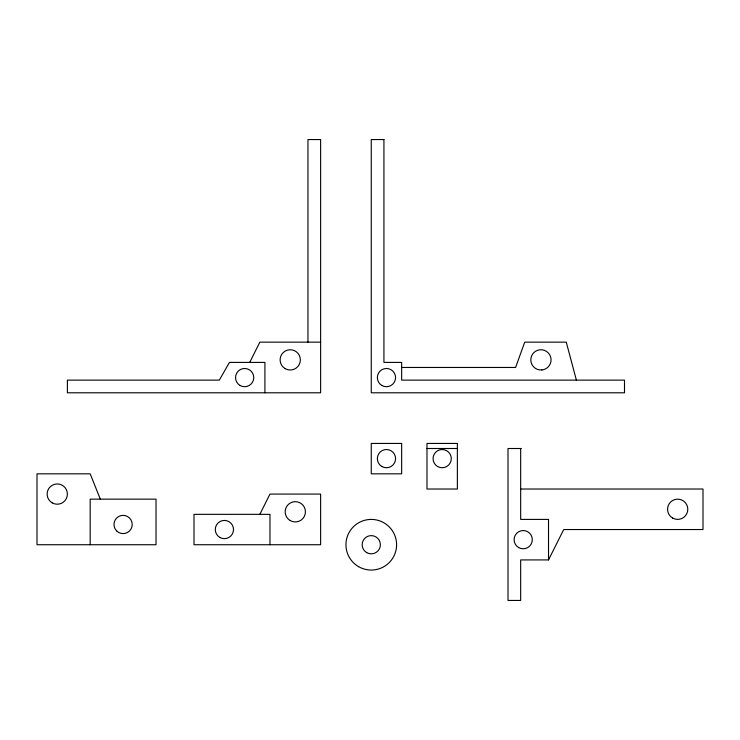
<?xml version="1.0" encoding="UTF-8"?>
<svg xmlns="http://www.w3.org/2000/svg" width="740" height="740" viewBox="0 0 740 740"><rect width="100%" height="100%" fill="white"/><g stroke="black" fill="none" stroke-linecap="round" stroke-linejoin="round"><path stroke-width="1.11" d="M249.713 362.406L259.842 342.148L320.624 342.148M259.842 514.346L269.971 494.079L320.624 494.079L320.624 544.732L194 544.732L194 514.346L269.971 514.346L269.971 544.732M521.238 448.505L508.01 448.505L508.01 600.445L520.673 600.445L520.673 559.921L548.525 559.921L563.723 529.535L703 529.535L703 489.02L520.673 489.02M401.654 367.466L515.604 367.466L524.725 342.148L566.257 342.148L576.386 380.129M426.98 448.505L457.366 448.505M100.307 499.149L90.178 473.822L37 473.822L37 544.732L156.02 544.732L156.02 499.149L90.178 499.149L90.178 544.732M548.525 559.921L548.525 519.406L520.673 519.406L520.673 448.505M307.96 342.148L307.96 139.555L320.624 139.555L320.624 392.792L67.386 392.792L67.386 380.129L219.327 380.129L229.456 362.406L264.911 362.406L264.911 392.792M383.93 139.555L371.267 139.555L371.267 392.792L624.495 392.792L624.495 380.129L401.654 380.129L401.654 362.406L383.93 362.406L383.93 139.555M401.654 443.436L371.267 443.436L371.267 473.822L401.654 473.822L401.654 443.436M457.366 443.436L426.98 443.436L426.98 489.02L457.366 489.02L457.366 443.436M541.902 369.954L539.257 369.861A10.129 10.129 0 0 1 532.587 354.127A10.129 10.129 0 0 1 549.663 354.728A10.129 10.129 0 0 1 541.902 369.954M285.168 368.64A10.129 10.129 0 0 0 300.357 359.871A10.129 10.129 0 0 0 285.168 351.102A10.129 10.129 0 0 0 285.168 368.64M240.093 385.494A9.12 9.12 0 0 0 253.764 377.594A9.12 9.12 0 0 0 240.093 369.704A9.12 9.12 0 0 0 240.093 385.494M290.228 520.581A10.129 10.129 0 0 0 305.426 511.812A10.129 10.129 0 0 0 290.228 503.034A10.129 10.129 0 0 0 290.228 520.581M219.835 537.434A9.12 9.12 0 0 0 233.507 529.535A9.12 9.12 0 0 0 219.835 521.645A9.12 9.12 0 0 0 219.835 537.434M381.905 385.494A9.12 9.12 0 0 0 395.576 377.594A9.12 9.12 0 0 0 381.905 369.704A9.12 9.12 0 0 0 381.905 385.494M358.604 566.664A25.326 25.326 0 0 0 396.594 544.732A25.326 25.326 0 0 0 358.604 522.801A25.326 25.326 0 0 0 358.604 566.664M366.707 552.623A9.12 9.12 0 0 0 380.379 544.732A9.12 9.12 0 0 0 366.707 536.833A9.12 9.12 0 0 0 366.707 552.623M116.652 530.922A9.12 9.12 0 0 0 131.905 526.834A9.12 9.12 0 0 0 120.74 515.669A9.12 9.12 0 0 0 116.652 530.922M52.198 502.858A10.129 10.129 0 0 0 67.386 494.079A10.129 10.129 0 0 0 52.198 485.31A10.129 10.129 0 0 0 52.198 502.858M381.905 466.524A9.12 9.12 0 0 0 395.576 458.634A9.12 9.12 0 0 0 381.905 450.734A9.12 9.12 0 0 0 381.905 466.524M437.618 466.524A9.12 9.12 0 0 0 451.289 458.634A9.12 9.12 0 0 0 437.618 450.734A9.12 9.12 0 0 0 437.618 466.524M672.614 518.046A10.129 10.129 0 0 0 687.802 509.277A10.129 10.129 0 0 0 672.614 500.508A10.129 10.129 0 0 0 672.614 518.046M518.648 547.563A9.12 9.12 0 0 0 532.319 539.663A9.12 9.12 0 0 0 518.648 531.773A9.12 9.12 0 0 0 518.648 547.563"/></g></svg>
